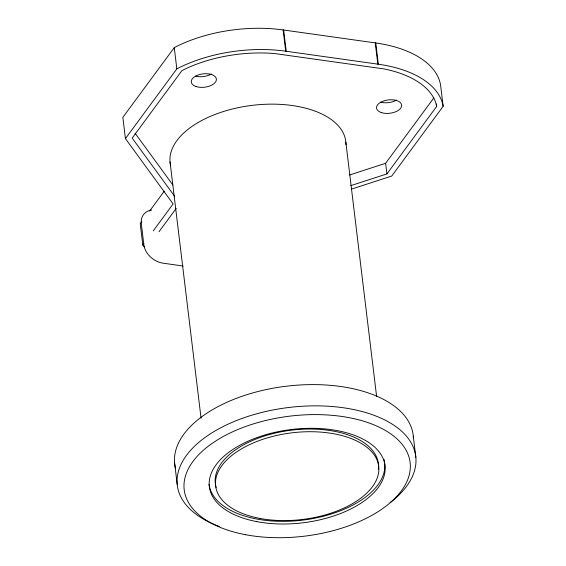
<?xml version="1.0" encoding="UTF-8"?>
<svg xmlns="http://www.w3.org/2000/svg" width="566" height="566" viewBox="0 0 566 566"><rect width="100%" height="100%" fill="white"/><g stroke="black" fill="none" stroke-linecap="round" stroke-linejoin="round"><path stroke-width="0.85" d="M351.415 189.136L391.736 176.04L443.15 106.309L440.574 85.056A107.413 57.081 -6.9 0 0 375.767 42.966L283.134 29.941A107.413 57.081 -6.9 0 0 174.264 47.622L122.85 117.353L125.426 138.606L173.097 203.937L153.252 230.864M125.426 138.606L176.833 68.875L174.264 47.622M141.797 221.653L140.226 223.775L142.802 245.036L144.429 247.045M149.629 211.026L164.26 191.188M142.802 245.036L143.849 243.613M158.996 231.735L176.203 208.394M349.512 175.014L385.63 163.284L433.832 97.911M350.793 185.641L386.918 173.911L436.69 106.408L436.393 103.953M176.833 68.875A107.413 57.081 -6.9 0 1 285.71 51.202L378.336 64.22A107.413 57.081 -6.9 0 1 443.15 106.309M183.207 266.013L163.164 263.197A18.954 14.355 36.4 0 1 143.863 244.816L141.295 223.563A18.954 14.355 36.4 0 1 151.596 210.064M135.041 133.159L172.871 184.997M174.675 196.338L132.182 138.104L181.955 70.601L188.082 67.644A101.088 53.72 -6.9 0 1 274.765 53.565L384.059 68.932A101.088 53.72 -6.9 0 1 435.664 102.446L436.69 106.408M375.767 42.966L378.336 64.22M375.251 42.889L377.819 64.142M385.63 163.284L386.918 173.911M413.286 436.131L415.854 457.392M345.833 142.101L376.638 396.667M283.658 30.012L286.233 51.265M283.134 29.941L285.71 51.202M170.041 161.911L201.064 418.232M174.611 463.03L177.186 484.284M396.632 100.005A12.636 6.714 -6.9 0 1 380.748 102.156M211.373 73.962A12.636 6.714 -6.9 0 1 195.482 76.113M170.607 165.385A88.459 47.006 -6.9 0 1 252.825 105.276A88.459 47.006 -6.9 0 1 345.939 144.747M216.198 487.496A82.134 43.646 -6.9 0 1 292.863 430.018A82.134 43.646 -6.9 0 1 378.385 469.221M384.738 463.589A88.459 47.006 -6.9 0 1 301.954 520.225A88.459 47.006 -6.9 0 1 209.045 484.27M383.953 459.259A88.459 47.006 -6.9 0 1 384.639 462.719M175.573 468.521A120.105 63.824 -6.9 0 1 284.408 386.458A120.105 63.824 -6.9 0 1 413.392 437.723M216.254 525.298A120.105 63.824 -6.9 0 1 206.293 436.584A120.105 63.824 -6.9 0 1 372.853 414.878A120.105 63.824 -6.9 0 1 390.08 502.643M219.353 526.493A120.105 63.824 -6.9 0 1 217.019 525.602M381.371 112.584A12.636 6.714 -6.9 0 0 401.549 106.443A12.636 6.714 -6.9 0 0 384.371 100.741A12.636 6.714 -6.9 0 0 381.371 112.584M196.105 86.541A12.636 6.714 -6.9 0 0 216.283 80.4A12.636 6.714 -6.9 0 0 199.105 74.698A12.636 6.714 -6.9 0 0 196.105 86.541M259.808 518.399A82.134 43.646 -6.9 0 0 378.774 466.957A82.134 43.646 -6.9 0 0 252.91 443.1A82.134 43.646 -6.9 0 0 259.808 518.399M256.929 521.654A88.459 47.006 -6.9 0 0 385.057 466.243A88.459 47.006 -6.9 0 0 249.5 440.553A88.459 47.006 -6.9 0 0 256.929 521.654M245.418 534.679A113.773 60.456 -6.9 0 0 410.216 463.413A113.773 60.456 -6.9 0 0 235.866 430.365A113.773 60.456 -6.9 0 0 245.418 534.679"/></g></svg>
